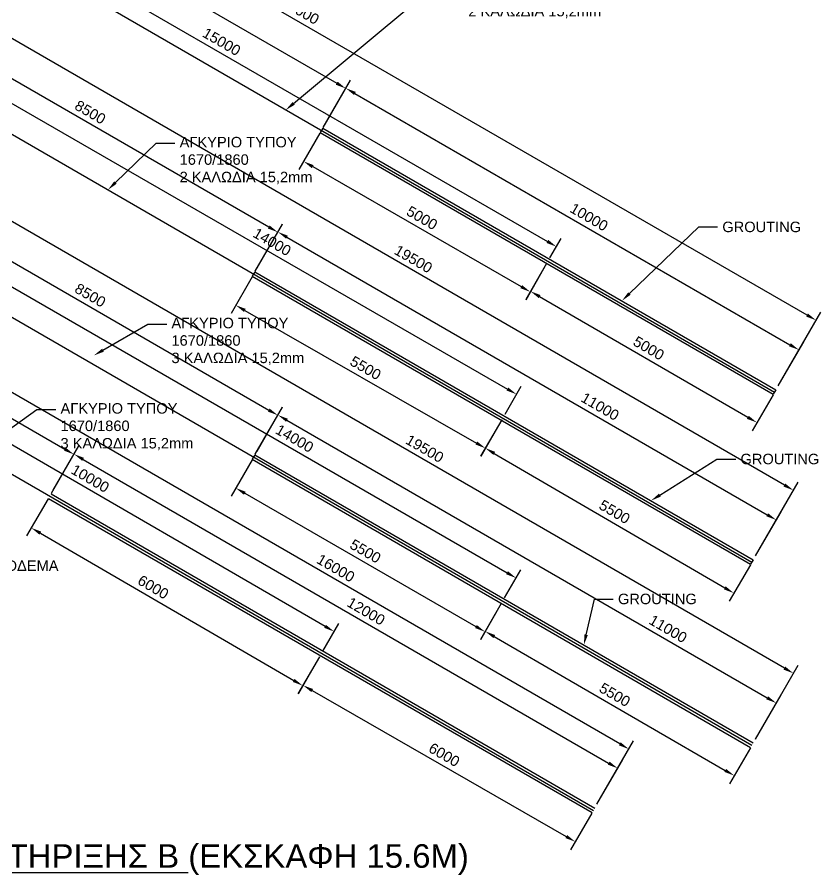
# Model space of a CAD drawing. Header units: inches. Extents: x 3 to 172, y -67 to 57.
# Drawn here: x 137.61 to 152.97, y 32.06 to 48.46 of the extents above; entities that cross this region are included whole.
import ezdxf
from ezdxf import colors
from ezdxf.entities.mleader import LeaderData, LeaderLine
from ezdxf.math import Vec2, Vec3

# ---------------------------------------------------------------- set-up
doc = ezdxf.new("R2010")
doc.units = ezdxf.units.IN
doc.header["$MEASUREMENT"] = 0
for name, color, linetype in [('BEAMS', 3, 'Continuous'), ('DETAILS', 3, 'Continuous'), ('PILES 1500', 3, 'Continuous'), ('STATICA', 3, 'Continuous'), ('TEXT', 3, 'Continuous')]:
    doc.layers.add(name, color=color, linetype=linetype)
doc.styles.add('arial greek', font='arial.ttf')
doc.styles.get("Standard").update_dxf_attribs({"font": 'arial.ttf'})
doc.styles.add('STYLE1', font='arial.ttf')
doc.styles.add('STYLE2', font='arial.ttf')
doc.dimstyles.new('1-100', dxfattribs={"dimtxt": 0.2, "dimasz": 0.2, "dimexe": 0.2, "dimexo": 0, "dimgap": 0.1, "dimtad": 1, "dimdec": 0, "dimlfac": 1000, "dimzin": 1, "dimdsep": 46, "dimtxsty": 'arial greek', "dimcen": 0.02, "dimclrd": 1, "dimclre": 1, "dimclrt": 3, "dimadec": 3, "dimazin": 0, "dimtfac": 0.1, "dimtdec": 0, "dimtmove": 0, "dimatfit": 2, "dimfxl": 1, "dimtolj": 1, "dimtzin": 0, "dimarcsym": 0})
doc.dimstyles.new('style 1', dxfattribs={"dimtxt": 0.2, "dimasz": 0.2, "dimexe": 0.18, "dimexo": 0.0625, "dimgap": 0.09, "dimtad": 1, "dimdec": 0, "dimlfac": 1000, "dimzin": 0, "dimdsep": 46, "dimtxsty": 'STYLE2', "dimcen": 0.09, "dimclrd": 1, "dimclre": 1, "dimclrt": 3, "dimadec": 3, "dimazin": 0, "dimtfac": 1, "dimtdec": 0, "dimtofl": 0, "dimtmove": 0, "dimatfit": 3, "dimfxl": 1, "dimtolj": 1, "dimtzin": 0, "dimarcsym": 0})

# ---------------------------------------------------------------- blocks, each defined once
blk = doc.blocks.new('*D198')
at = {"layer": 'DefPoints', "color": 0, "linetype": 'Continuous', "ltscale": 4, "transparency": 16777216}
for p in [(134.772, 51.307), (143.891, 47.1), (143.428, 46.3)]:
    blk.add_point(p, dxfattribs=at)
at = {"layer": 'DETAILS', "color": 1, "linetype": 'Continuous', "lineweight": -2, "ltscale": 4, "transparency": 16777216}
for p, q in [((134.803, 51.361), (135.325, 52.263)), ((135.408, 52.007), (143.718, 47.2)), ((143.459, 46.354), (143.981, 47.256))]:
    blk.add_line(p, q, dxfattribs=at)
at = {"layer": 'DETAILS', "color": 1, "linetype": 'Continuous', "ltscale": 4, "transparency": 16777216}
for points in [[(135.425, 52.036), (135.392, 51.978), (135.235, 52.107)], [(143.735, 47.229), (143.701, 47.171), (143.891, 47.1)]]:
    blk.add_solid(points, dxfattribs=at)
at = {"layer": 'DETAILS', "color": 3, "linetype": 'Continuous', "lineweight": 15, "ltscale": 4, "transparency": 16777216, "insert": (139.659, 49.77), "char_height": 0.2, "attachment_point": 5, "rotation": 329.9515, "style": 'STYLE2'}
blk.add_mtext('\\A1;10000', dxfattribs=at)
blk = doc.blocks.new('*D199')
at = {"layer": 'DefPoints', "color": 0, "linetype": 'Continuous', "ltscale": 4, "transparency": 16777216}
for p in [(143.464, 46.361), (152.551, 42.1), (152.122, 41.357)]:
    blk.add_point(p, dxfattribs=at)
at = {"layer": 'DETAILS', "color": 1, "linetype": 'Continuous', "lineweight": -2, "ltscale": 4, "transparency": 16777216}
for p, q in [((143.495, 46.415), (143.983, 47.26)), ((144.066, 47.004), (152.378, 42.2)), ((152.153, 41.411), (152.641, 42.255))]:
    blk.add_line(p, q, dxfattribs=at)
at = {"layer": 'DETAILS', "color": 1, "linetype": 'Continuous', "ltscale": 4, "transparency": 16777216}
for points in [[(144.083, 47.033), (144.049, 46.975), (143.893, 47.104)], [(152.394, 42.229), (152.361, 42.171), (152.551, 42.1)]]:
    blk.add_solid(points, dxfattribs=at)
at = {"layer": 'DETAILS', "color": 3, "linetype": 'Continuous', "lineweight": 15, "ltscale": 4, "transparency": 16777216, "insert": (148.54, 44.64), "char_height": 0.2, "attachment_point": 5, "rotation": 329.9721, "style": 'STYLE2'}
blk.add_mtext('\\A1;10000', dxfattribs=at)
blk = doc.blocks.new('*D200')
at = {"layer": 'DefPoints', "color": 0, "linetype": 'Continuous', "ltscale": 4, "transparency": 16777216}
for p in [(135.565, 52.678), (134.808, 51.369), (152.122, 41.357)]:
    blk.add_point(p, dxfattribs=at)
at = {"layer": 'DETAILS', "color": 1, "linetype": 'Continuous', "lineweight": -2, "ltscale": 4, "transparency": 16777216}
for p, q in [((134.839, 51.423), (135.655, 52.834)), ((152.706, 42.767), (135.738, 52.578)), ((152.153, 41.411), (152.969, 42.823))]:
    blk.add_line(p, q, dxfattribs=at)
at = {"layer": 'DETAILS', "color": 1, "linetype": 'Continuous', "ltscale": 4, "transparency": 16777216}
for points in [[(135.755, 52.607), (135.722, 52.549), (135.565, 52.678)], [(152.722, 42.796), (152.689, 42.738), (152.879, 42.667)]]:
    blk.add_solid(points, dxfattribs=at)
at = {"layer": 'DETAILS', "color": 3, "linetype": 'Continuous', "lineweight": 15, "ltscale": 4, "transparency": 16777216, "insert": (143.02, 48.59), "char_height": 0.2, "attachment_point": 5, "rotation": 329.9614, "style": 'STYLE2'}
blk.add_mtext('\\A1;20000', dxfattribs=at)
blk = doc.blocks.new('*D255')
at = {"layer": 'DefPoints', "color": 0, "transparency": 16777216}
for p in [(134.593, 51.319), (134.75, 51.32), (136.127, 51.319), (136.021, 51.095), (152.086, 41.295)]:
    blk.add_point(p, dxfattribs=at)
at = {"layer": 'STATICA', "color": 1, "lineweight": -2, "transparency": 16777216}
blk.add_line((135.754, 50.509), (135.382, 50.048), dxfattribs=at)
for start, end in [(338.8595, 351.102), (321.0635, 329.9615)]:
    blk.add_arc((134.751, 51.319), 1.289, start, end, dxfattribs=at)
at = {"layer": 'STATICA', "color": 1, "transparency": 16777216}
for points in [[(135.991, 51.122), (136.058, 51.117), (136.04, 51.319)], [(135.984, 50.84), (135.923, 50.869), (135.867, 50.674)]]:
    blk.add_solid(points, dxfattribs=at)
at = {"layer": 'STATICA', "color": 3, "transparency": 16777216, "insert": (135.41, 50.406), "char_height": 0.2, "attachment_point": 5, "rotation": 51.0635, "style": 'arial greek'}
blk.add_mtext('\\A1;30%%D', dxfattribs=at)
blk = doc.blocks.new('*D201')
at = {"layer": 'DefPoints', "color": 0, "linetype": 'Continuous', "ltscale": 4, "transparency": 16777216}
for p in [(134.772, 51.307), (147.917, 44.075), (147.761, 43.805)]:
    blk.add_point(p, dxfattribs=at)
at = {"layer": 'DETAILS', "color": 1, "linetype": 'Continuous', "lineweight": -2, "ltscale": 4, "transparency": 16777216}
for p, q in [((134.803, 51.361), (135.018, 51.733)), ((135.101, 51.477), (147.744, 44.175)), ((147.792, 43.859), (148.007, 44.231))]:
    blk.add_line(p, q, dxfattribs=at)
at = {"layer": 'DETAILS', "color": 1, "linetype": 'Continuous', "ltscale": 4, "transparency": 16777216}
for points in [[(135.118, 51.506), (135.085, 51.448), (134.928, 51.577)], [(147.76, 44.204), (147.727, 44.146), (147.917, 44.075)]]:
    blk.add_solid(points, dxfattribs=at)
at = {"layer": 'DETAILS', "color": 3, "linetype": 'Continuous', "lineweight": 15, "ltscale": 4, "transparency": 16777216, "insert": (141.519, 47.992), "char_height": 0.2, "attachment_point": 5, "rotation": 329.9899, "style": 'STYLE2'}
blk.add_mtext('\\A1;15000', dxfattribs=at)
blk = doc.blocks.new('*D202')
at = {"layer": 'DefPoints', "color": 0, "linetype": 'Continuous', "ltscale": 4, "transparency": 16777216}
for p in [(147.761, 43.805), (152.086, 41.295), (151.747, 40.712)]:
    blk.add_point(p, dxfattribs=at)
at = {"layer": 'DETAILS', "color": 1, "linetype": 'Continuous', "lineweight": -2, "ltscale": 4, "transparency": 16777216}
for p, q in [((147.73, 43.751), (147.332, 43.065)), ((147.595, 43.121), (151.574, 40.812)), ((152.055, 41.241), (151.657, 40.556))]:
    blk.add_line(p, q, dxfattribs=at)
at = {"layer": 'DETAILS', "color": 1, "linetype": 'Continuous', "ltscale": 4, "transparency": 16777216}
for points in [[(147.612, 43.15), (147.579, 43.092), (147.422, 43.221)], [(151.591, 40.841), (151.557, 40.783), (151.747, 40.712)]]:
    blk.add_solid(points, dxfattribs=at)
at = {"layer": 'DETAILS', "color": 3, "linetype": 'Continuous', "lineweight": 15, "ltscale": 4, "transparency": 16777216, "insert": (149.681, 42.133), "char_height": 0.2, "attachment_point": 5, "rotation": 329.876, "style": 'STYLE2'}
blk.add_mtext('\\A1;5000', dxfattribs=at)
blk = doc.blocks.new('*D203')
at = {"layer": 'DefPoints', "color": 0, "linetype": 'Continuous', "ltscale": 4, "transparency": 16777216}
for p in [(143.428, 46.3), (147.761, 43.805), (147.418, 43.21)]:
    blk.add_point(p, dxfattribs=at)
at = {"layer": 'DETAILS', "color": 1, "linetype": 'Continuous', "lineweight": -2, "ltscale": 4, "transparency": 16777216}
for p, q in [((143.397, 46.246), (142.996, 45.549)), ((143.259, 45.605), (147.245, 43.31)), ((147.73, 43.751), (147.329, 43.054))]:
    blk.add_line(p, q, dxfattribs=at)
at = {"layer": 'DETAILS', "color": 1, "linetype": 'Continuous', "ltscale": 4, "transparency": 16777216}
for points in [[(143.276, 45.634), (143.242, 45.576), (143.086, 45.705)], [(147.262, 43.338), (147.228, 43.281), (147.418, 43.21)]]:
    blk.add_solid(points, dxfattribs=at)
at = {"layer": 'DETAILS', "color": 3, "linetype": 'Continuous', "lineweight": 15, "ltscale": 4, "transparency": 16777216, "insert": (145.348, 44.624), "char_height": 0.2, "attachment_point": 5, "rotation": 330.0655, "style": 'STYLE2'}
blk.add_mtext('\\A1;5000', dxfattribs=at)
blk = doc.blocks.new('*D206')
at = {"layer": 'DefPoints', "color": 0, "linetype": 'Continuous', "ltscale": 4, "transparency": 16777216}
for p in [(134.772, 47.807), (142.593, 44.351), (142.131, 43.552)]:
    blk.add_point(p, dxfattribs=at)
at = {"layer": 'DETAILS', "color": 1, "linetype": 'Continuous', "lineweight": -2, "ltscale": 4, "transparency": 16777216}
for p, q in [((134.803, 47.861), (135.324, 48.761)), ((135.407, 48.505), (142.419, 44.451)), ((142.162, 43.607), (142.683, 44.507))]:
    blk.add_line(p, q, dxfattribs=at)
at = {"layer": 'DETAILS', "color": 1, "linetype": 'Continuous', "ltscale": 4, "transparency": 16777216}
for points in [[(135.424, 48.534), (135.39, 48.477), (135.234, 48.606)], [(142.436, 44.48), (142.403, 44.422), (142.593, 44.351)]]:
    blk.add_solid(points, dxfattribs=at)
at = {"layer": 'DETAILS', "color": 3, "linetype": 'Continuous', "lineweight": 15, "ltscale": 4, "transparency": 16777216, "insert": (139.009, 46.645), "char_height": 0.2, "attachment_point": 5, "rotation": 329.965, "style": 'STYLE2'}
blk.add_mtext('\\A1;8500', dxfattribs=at)
blk = doc.blocks.new('*D207')
at = {"layer": 'DefPoints', "color": 0, "linetype": 'Continuous', "ltscale": 4, "transparency": 16777216}
for p in [(142.166, 43.614), (152.118, 38.849), (151.689, 38.107)]:
    blk.add_point(p, dxfattribs=at)
at = {"layer": 'DETAILS', "color": 1, "linetype": 'Continuous', "lineweight": -2, "ltscale": 4, "transparency": 16777216}
for p, q in [((142.198, 43.668), (142.685, 44.511)), ((142.768, 44.255), (151.944, 38.949)), ((151.72, 38.161), (152.208, 39.005))]:
    blk.add_line(p, q, dxfattribs=at)
at = {"layer": 'DETAILS', "color": 1, "linetype": 'Continuous', "ltscale": 4, "transparency": 16777216}
for points in [[(142.785, 44.284), (142.752, 44.227), (142.595, 44.356)], [(151.961, 38.978), (151.928, 38.92), (152.118, 38.849)]]:
    blk.add_solid(points, dxfattribs=at)
at = {"layer": 'DETAILS', "color": 3, "linetype": 'Continuous', "lineweight": 15, "ltscale": 4, "transparency": 16777216, "insert": (148.751, 41.018), "char_height": 0.2, "attachment_point": 5, "rotation": 329.9593, "style": 'STYLE2'}
blk.add_mtext('\\A1;11000', dxfattribs=at)
blk = doc.blocks.new('*D208')
at = {"layer": 'DefPoints', "color": 0, "linetype": 'Continuous', "ltscale": 4, "transparency": 16777216}
for p in [(135.565, 49.178), (134.808, 47.869), (151.689, 38.107)]:
    blk.add_point(p, dxfattribs=at)
at = {"layer": 'DETAILS', "color": 1, "linetype": 'Continuous', "lineweight": -2, "ltscale": 4, "transparency": 16777216}
for p, q in [((134.839, 47.923), (135.655, 49.334)), ((152.273, 39.517), (135.738, 49.078)), ((151.72, 38.161), (152.536, 39.573))]:
    blk.add_line(p, q, dxfattribs=at)
at = {"layer": 'DETAILS', "color": 1, "linetype": 'Continuous', "ltscale": 4, "transparency": 16777216}
for points in [[(135.755, 49.107), (135.722, 49.049), (135.565, 49.178)], [(152.29, 39.546), (152.256, 39.488), (152.446, 39.417)]]:
    blk.add_solid(points, dxfattribs=at)
at = {"layer": 'DETAILS', "color": 3, "linetype": 'Continuous', "lineweight": 15, "ltscale": 4, "transparency": 16777216, "insert": (145.184, 43.838), "char_height": 0.2, "attachment_point": 5, "rotation": 329.9614, "style": 'STYLE2'}
blk.add_mtext('\\A1;19500', dxfattribs=at)
blk = doc.blocks.new('*D257')
at = {"layer": 'DefPoints', "color": 0, "transparency": 16777216}
for p in [(134.593, 47.819), (134.75, 47.82), (136.127, 47.819), (136.021, 47.595), (151.653, 38.046)]:
    blk.add_point(p, dxfattribs=at)
at = {"layer": 'STATICA', "color": 1, "lineweight": -2, "transparency": 16777216}
blk.add_line((135.754, 47.009), (135.382, 46.548), dxfattribs=at)
for start, end in [(338.8595, 351.102), (321.0635, 329.9615)]:
    blk.add_arc((134.751, 47.819), 1.289, start, end, dxfattribs=at)
at = {"layer": 'STATICA', "color": 1, "transparency": 16777216}
for points in [[(135.991, 47.622), (136.058, 47.617), (136.04, 47.819)], [(135.984, 47.34), (135.923, 47.369), (135.867, 47.174)]]:
    blk.add_solid(points, dxfattribs=at)
at = {"layer": 'STATICA', "color": 3, "transparency": 16777216, "insert": (135.41, 46.906), "char_height": 0.2, "attachment_point": 5, "rotation": 51.0635, "style": 'arial greek'}
blk.add_mtext('\\A1;30%%D', dxfattribs=at)
blk = doc.blocks.new('*D209')
at = {"layer": 'DefPoints', "color": 0, "linetype": 'Continuous', "ltscale": 4, "transparency": 16777216}
for p in [(134.772, 47.807), (147.153, 41.253), (146.903, 40.818)]:
    blk.add_point(p, dxfattribs=at)
at = {"layer": 'DETAILS', "color": 1, "linetype": 'Continuous', "lineweight": -2, "ltscale": 4, "transparency": 16777216}
for p, q in [((134.803, 47.861), (135.112, 48.398)), ((135.196, 48.142), (146.98, 41.353)), ((146.934, 40.873), (147.243, 41.409))]:
    blk.add_line(p, q, dxfattribs=at)
at = {"layer": 'DETAILS', "color": 1, "linetype": 'Continuous', "ltscale": 4, "transparency": 16777216}
for points in [[(135.212, 48.171), (135.179, 48.113), (135.023, 48.242)], [(146.996, 41.382), (146.963, 41.324), (147.153, 41.253)]]:
    blk.add_solid(points, dxfattribs=at)
at = {"layer": 'DETAILS', "color": 3, "linetype": 'Continuous', "lineweight": 15, "ltscale": 4, "transparency": 16777216, "insert": (142.483, 44.165), "char_height": 0.2, "attachment_point": 5, "rotation": 330.0532, "style": 'STYLE2'}
blk.add_mtext('\\A1;14000', dxfattribs=at)
blk = doc.blocks.new('*D210')
at = {"layer": 'DefPoints', "color": 0, "linetype": 'Continuous', "ltscale": 4, "transparency": 16777216}
for p in [(146.903, 40.818), (151.653, 38.046), (151.306, 37.451)]:
    blk.add_point(p, dxfattribs=at)
at = {"layer": 'DETAILS', "color": 1, "linetype": 'Continuous', "lineweight": -2, "ltscale": 4, "transparency": 16777216}
for p, q in [((146.871, 40.764), (146.465, 40.069)), ((146.728, 40.123), (151.133, 37.552)), ((151.622, 37.992), (151.215, 37.296))]:
    blk.add_line(p, q, dxfattribs=at)
at = {"layer": 'DETAILS', "color": 1, "linetype": 'Continuous', "ltscale": 4, "transparency": 16777216}
for points in [[(146.745, 40.152), (146.712, 40.094), (146.556, 40.224)], [(151.15, 37.581), (151.117, 37.523), (151.306, 37.451)]]:
    blk.add_solid(points, dxfattribs=at)
at = {"layer": 'DETAILS', "color": 3, "linetype": 'Continuous', "lineweight": 15, "ltscale": 4, "transparency": 16777216, "insert": (149.028, 39.004), "char_height": 0.2, "attachment_point": 5, "rotation": 329.7279, "style": 'STYLE2'}
blk.add_mtext('\\A1;5500', dxfattribs=at)
blk = doc.blocks.new('*D211')
at = {"layer": 'DefPoints', "color": 0, "linetype": 'Continuous', "ltscale": 4, "transparency": 16777216}
for p in [(142.131, 43.553), (146.903, 40.818), (146.56, 40.221)]:
    blk.add_point(p, dxfattribs=at)
at = {"layer": 'DETAILS', "color": 1, "linetype": 'Continuous', "lineweight": -2, "ltscale": 4, "transparency": 16777216}
for p, q in [((142.1, 43.498), (141.699, 42.799)), ((141.962, 42.856), (146.387, 40.321)), ((146.872, 40.764), (146.471, 40.065))]:
    blk.add_line(p, q, dxfattribs=at)
at = {"layer": 'DETAILS', "color": 1, "linetype": 'Continuous', "ltscale": 4, "transparency": 16777216}
for points in [[(141.979, 42.885), (141.946, 42.827), (141.789, 42.955)], [(146.403, 40.35), (146.37, 40.292), (146.56, 40.221)]]:
    blk.add_solid(points, dxfattribs=at)
at = {"layer": 'DETAILS', "color": 3, "linetype": 'Continuous', "lineweight": 15, "ltscale": 4, "transparency": 16777216, "insert": (144.27, 41.755), "char_height": 0.2, "attachment_point": 5, "rotation": 330.1883, "style": 'STYLE2'}
blk.add_mtext('\\A1;5500', dxfattribs=at)
blk = doc.blocks.new('*D220')
at = {"layer": 'DefPoints', "color": 0, "linetype": 'Continuous', "ltscale": 4, "transparency": 16777216}
for p in [(134.772, 44.307), (142.593, 40.851), (142.131, 40.052)]:
    blk.add_point(p, dxfattribs=at)
at = {"layer": 'DETAILS', "color": 1, "linetype": 'Continuous', "lineweight": -2, "ltscale": 4, "transparency": 16777216}
for p, q in [((134.803, 44.361), (135.324, 45.261)), ((135.407, 45.006), (142.419, 40.951)), ((142.162, 40.107), (142.683, 41.007))]:
    blk.add_line(p, q, dxfattribs=at)
at = {"layer": 'DETAILS', "color": 1, "linetype": 'Continuous', "ltscale": 4, "transparency": 16777216}
for points in [[(135.424, 45.034), (135.39, 44.977), (135.234, 45.106)], [(142.436, 40.98), (142.403, 40.922), (142.593, 40.851)]]:
    blk.add_solid(points, dxfattribs=at)
at = {"layer": 'DETAILS', "color": 3, "linetype": 'Continuous', "lineweight": 15, "ltscale": 4, "transparency": 16777216, "insert": (139.009, 43.145), "char_height": 0.2, "attachment_point": 5, "rotation": 329.965, "style": 'STYLE2'}
blk.add_mtext('\\A1;8500', dxfattribs=at)
blk = doc.blocks.new('*D221')
at = {"layer": 'DefPoints', "color": 0, "linetype": 'Continuous', "ltscale": 4, "transparency": 16777216}
for p in [(142.166, 40.114), (152.118, 35.349), (151.689, 34.607)]:
    blk.add_point(p, dxfattribs=at)
at = {"layer": 'DETAILS', "color": 1, "linetype": 'Continuous', "lineweight": -2, "ltscale": 4, "transparency": 16777216}
for p, q in [((142.198, 40.168), (142.685, 41.011)), ((142.768, 40.755), (151.944, 35.449)), ((151.72, 34.661), (152.208, 35.505))]:
    blk.add_line(p, q, dxfattribs=at)
at = {"layer": 'DETAILS', "color": 1, "linetype": 'Continuous', "ltscale": 4, "transparency": 16777216}
for points in [[(142.785, 40.784), (142.752, 40.727), (142.595, 40.856)], [(151.961, 35.478), (151.928, 35.42), (152.118, 35.349)]]:
    blk.add_solid(points, dxfattribs=at)
at = {"layer": 'DETAILS', "color": 3, "linetype": 'Continuous', "lineweight": 15, "ltscale": 4, "transparency": 16777216, "insert": (150.05, 36.767), "char_height": 0.2, "attachment_point": 5, "rotation": 329.9593, "style": 'STYLE2'}
blk.add_mtext('\\A1;11000', dxfattribs=at)
blk = doc.blocks.new('*D222')
at = {"layer": 'DefPoints', "color": 0, "linetype": 'Continuous', "ltscale": 4, "transparency": 16777216}
for p in [(135.565, 45.678), (134.808, 44.369), (151.689, 34.607)]:
    blk.add_point(p, dxfattribs=at)
at = {"layer": 'DETAILS', "color": 1, "linetype": 'Continuous', "lineweight": -2, "ltscale": 4, "transparency": 16777216}
for p, q in [((134.839, 44.423), (135.655, 45.834)), ((152.273, 36.017), (135.738, 45.578)), ((151.72, 34.661), (152.536, 36.073))]:
    blk.add_line(p, q, dxfattribs=at)
at = {"layer": 'DETAILS', "color": 1, "linetype": 'Continuous', "ltscale": 4, "transparency": 16777216}
for points in [[(135.755, 45.607), (135.722, 45.549), (135.565, 45.678)], [(152.29, 36.046), (152.256, 35.988), (152.446, 35.917)]]:
    blk.add_solid(points, dxfattribs=at)
at = {"layer": 'DETAILS', "color": 3, "linetype": 'Continuous', "lineweight": 15, "ltscale": 4, "transparency": 16777216, "insert": (145.4, 40.213), "char_height": 0.2, "attachment_point": 5, "rotation": 329.9614, "style": 'STYLE2'}
blk.add_mtext('\\A1;19500', dxfattribs=at)
blk = doc.blocks.new('*D259')
at = {"layer": 'DefPoints', "color": 0, "transparency": 16777216}
for p in [(134.593, 44.319), (134.75, 44.32), (136.127, 44.319), (136.021, 44.095), (151.653, 34.546)]:
    blk.add_point(p, dxfattribs=at)
at = {"layer": 'STATICA', "color": 1, "lineweight": -2, "transparency": 16777216}
blk.add_line((135.754, 43.509), (135.382, 43.048), dxfattribs=at)
for start, end in [(338.8595, 351.102), (321.0635, 329.9615)]:
    blk.add_arc((134.751, 44.319), 1.289, start, end, dxfattribs=at)
at = {"layer": 'STATICA', "color": 1, "transparency": 16777216}
for points in [[(135.991, 44.122), (136.058, 44.117), (136.04, 44.319)], [(135.984, 43.84), (135.923, 43.869), (135.867, 43.674)]]:
    blk.add_solid(points, dxfattribs=at)
at = {"layer": 'STATICA', "color": 3, "transparency": 16777216, "insert": (135.41, 43.406), "char_height": 0.2, "attachment_point": 5, "rotation": 51.0635, "style": 'arial greek'}
blk.add_mtext('\\A1;30%%D', dxfattribs=at)
blk = doc.blocks.new('*D223')
at = {"layer": 'DefPoints', "color": 0, "linetype": 'Continuous', "ltscale": 4, "transparency": 16777216}
for p in [(134.772, 44.307), (147.146, 37.74), (146.894, 37.304)]:
    blk.add_point(p, dxfattribs=at)
at = {"layer": 'DETAILS', "color": 1, "linetype": 'Continuous', "lineweight": -2, "ltscale": 4, "transparency": 16777216}
for p, q in [((134.803, 44.361), (135.114, 44.899)), ((135.197, 44.643), (146.973, 37.84)), ((146.926, 37.358), (147.236, 37.896))]:
    blk.add_line(p, q, dxfattribs=at)
at = {"layer": 'DETAILS', "color": 1, "linetype": 'Continuous', "ltscale": 4, "transparency": 16777216}
for points in [[(135.214, 44.672), (135.181, 44.614), (135.024, 44.743)], [(146.99, 37.869), (146.957, 37.811), (147.146, 37.74)]]:
    blk.add_solid(points, dxfattribs=at)
at = {"layer": 'DETAILS', "color": 3, "linetype": 'Continuous', "lineweight": 15, "ltscale": 4, "transparency": 16777216, "insert": (142.913, 40.407), "char_height": 0.2, "attachment_point": 5, "rotation": 329.9849, "style": 'STYLE2'}
blk.add_mtext('\\A1;14000', dxfattribs=at)
blk = doc.blocks.new('*D224')
at = {"layer": 'DefPoints', "color": 0, "linetype": 'Continuous', "ltscale": 4, "transparency": 16777216}
for p in [(146.894, 37.304), (151.653, 34.546), (151.315, 33.962)]:
    blk.add_point(p, dxfattribs=at)
at = {"layer": 'DETAILS', "color": 1, "linetype": 'Continuous', "lineweight": -2, "ltscale": 4, "transparency": 16777216}
for p, q in [((146.863, 37.25), (146.466, 36.564)), ((146.729, 36.62), (151.142, 34.062)), ((151.622, 34.492), (151.224, 33.806))]:
    blk.add_line(p, q, dxfattribs=at)
at = {"layer": 'DETAILS', "color": 1, "linetype": 'Continuous', "ltscale": 4, "transparency": 16777216}
for points in [[(146.746, 36.649), (146.712, 36.591), (146.556, 36.72)], [(151.158, 34.091), (151.125, 34.033), (151.315, 33.962)]]:
    blk.add_solid(points, dxfattribs=at)
at = {"layer": 'DETAILS', "color": 3, "linetype": 'Continuous', "lineweight": 15, "ltscale": 4, "transparency": 16777216, "insert": (149.032, 35.507), "char_height": 0.2, "attachment_point": 5, "rotation": 329.9017, "style": 'STYLE2'}
blk.add_mtext('\\A1;5500', dxfattribs=at)
blk = doc.blocks.new('*D225')
at = {"layer": 'DefPoints', "color": 0, "linetype": 'Continuous', "ltscale": 4, "transparency": 16777216}
for p in [(142.131, 40.053), (146.894, 37.304), (146.553, 36.712)]:
    blk.add_point(p, dxfattribs=at)
at = {"layer": 'DETAILS', "color": 1, "linetype": 'Continuous', "lineweight": -2, "ltscale": 4, "transparency": 16777216}
for p, q in [((142.1, 39.998), (141.699, 39.304)), ((141.962, 39.36), (146.379, 36.811)), ((146.863, 37.25), (146.463, 36.556))]:
    blk.add_line(p, q, dxfattribs=at)
at = {"layer": 'DETAILS', "color": 1, "linetype": 'Continuous', "ltscale": 4, "transparency": 16777216}
for points in [[(141.979, 39.389), (141.946, 39.331), (141.789, 39.46)], [(146.396, 36.84), (146.363, 36.783), (146.553, 36.712)]]:
    blk.add_solid(points, dxfattribs=at)
at = {"layer": 'DETAILS', "color": 3, "linetype": 'Continuous', "lineweight": 15, "ltscale": 4, "transparency": 16777216, "insert": (144.267, 38.252), "char_height": 0.2, "attachment_point": 5, "rotation": 330.0145, "style": 'STYLE2'}
blk.add_mtext('\\A1;5500', dxfattribs=at)
blk = doc.blocks.new('*D226')
at = {"layer": 'DefPoints', "color": 0, "linetype": 'Continuous', "ltscale": 4, "transparency": 16777216}
for p in [(134.772, 41.307), (138.697, 40.103), (138.235, 39.305)]:
    blk.add_point(p, dxfattribs=at)
at = {"layer": 'DETAILS', "color": 1, "linetype": 'Continuous', "lineweight": -2, "ltscale": 4, "transparency": 16777216}
for p, q in [((134.803, 41.361), (135.324, 42.261)), ((135.407, 42.005), (138.523, 40.203)), ((138.266, 39.359), (138.787, 40.259))]:
    blk.add_line(p, q, dxfattribs=at)
at = {"layer": 'DETAILS', "color": 1, "linetype": 'Continuous', "ltscale": 4, "transparency": 16777216}
for points in [[(135.423, 42.034), (135.39, 41.976), (135.234, 42.105)], [(138.54, 40.232), (138.507, 40.175), (138.697, 40.103)]]:
    blk.add_solid(points, dxfattribs=at)
at = {"layer": 'DETAILS', "color": 3, "linetype": 'Continuous', "lineweight": 15, "ltscale": 4, "transparency": 16777216, "insert": (137.061, 41.271), "char_height": 0.2, "attachment_point": 5, "rotation": 329.969, "style": 'STYLE2'}
blk.add_mtext('\\A1;4000', dxfattribs=at)
blk = doc.blocks.new('*D227')
at = {"layer": 'DefPoints', "color": 0, "linetype": 'Continuous', "ltscale": 4, "transparency": 16777216}
for p in [(138.271, 39.367), (149.088, 34.101), (148.659, 33.359)]:
    blk.add_point(p, dxfattribs=at)
at = {"layer": 'DETAILS', "color": 1, "linetype": 'Continuous', "lineweight": -2, "ltscale": 4, "transparency": 16777216}
for p, q in [((138.302, 39.421), (138.79, 40.264)), ((138.873, 40.008), (148.914, 34.201)), ((148.69, 33.413), (149.178, 34.257))]:
    blk.add_line(p, q, dxfattribs=at)
at = {"layer": 'DETAILS', "color": 1, "linetype": 'Continuous', "ltscale": 4, "transparency": 16777216}
for points in [[(138.889, 40.037), (138.856, 39.979), (138.7, 40.108)], [(148.931, 34.23), (148.898, 34.172), (149.088, 34.101)]]:
    blk.add_solid(points, dxfattribs=at)
at = {"layer": 'DETAILS', "color": 3, "linetype": 'Continuous', "lineweight": 15, "ltscale": 4, "transparency": 16777216, "insert": (144.279, 37.104), "char_height": 0.2, "attachment_point": 5, "rotation": 329.9595, "style": 'STYLE2'}
blk.add_mtext('\\A1;12000', dxfattribs=at)
blk = doc.blocks.new('*D228')
at = {"layer": 'DefPoints', "color": 0, "linetype": 'Continuous', "ltscale": 4, "transparency": 16777216}
for p in [(135.449, 42.478), (134.808, 41.369), (148.659, 33.359)]:
    blk.add_point(p, dxfattribs=at)
at = {"layer": 'DETAILS', "color": 1, "linetype": 'Continuous', "lineweight": -2, "ltscale": 4, "transparency": 16777216}
for p, q in [((134.839, 41.423), (135.539, 42.634)), ((149.127, 34.569), (135.622, 42.378)), ((148.69, 33.413), (149.39, 34.625))]:
    blk.add_line(p, q, dxfattribs=at)
at = {"layer": 'DETAILS', "color": 1, "linetype": 'Continuous', "ltscale": 4, "transparency": 16777216}
for points in [[(135.639, 42.407), (135.606, 42.349), (135.449, 42.478)], [(149.144, 34.598), (149.111, 34.54), (149.3, 34.469)]]:
    blk.add_solid(points, dxfattribs=at)
at = {"layer": 'DETAILS', "color": 3, "linetype": 'Continuous', "lineweight": 15, "ltscale": 4, "transparency": 16777216, "insert": (143.7, 37.929), "char_height": 0.2, "attachment_point": 5, "rotation": 329.9614, "style": 'STYLE2'}
blk.add_mtext('\\A1;16000', dxfattribs=at)
blk = doc.blocks.new('*D260')
at = {"layer": 'DefPoints', "color": 0, "transparency": 16777216}
for p in [(134.593, 41.319), (134.75, 41.32), (136.127, 41.319), (136.021, 41.095), (148.623, 33.298)]:
    blk.add_point(p, dxfattribs=at)
at = {"layer": 'STATICA', "color": 1, "lineweight": -2, "transparency": 16777216}
blk.add_line((135.754, 40.509), (135.382, 40.048), dxfattribs=at)
for start, end in [(338.8595, 351.102), (321.0635, 329.9615)]:
    blk.add_arc((134.751, 41.319), 1.289, start, end, dxfattribs=at)
at = {"layer": 'STATICA', "color": 1, "transparency": 16777216}
for points in [[(135.991, 41.122), (136.058, 41.117), (136.04, 41.319)], [(135.984, 40.84), (135.923, 40.869), (135.867, 40.674)]]:
    blk.add_solid(points, dxfattribs=at)
at = {"layer": 'STATICA', "color": 3, "transparency": 16777216, "insert": (135.41, 40.406), "char_height": 0.2, "attachment_point": 5, "rotation": 51.0635, "style": 'arial greek'}
blk.add_mtext('\\A1;30%%D', dxfattribs=at)
blk = doc.blocks.new('*D229')
at = {"layer": 'DefPoints', "color": 0, "linetype": 'Continuous', "ltscale": 4, "transparency": 16777216}
for p in [(134.772, 41.307), (143.669, 36.715), (143.422, 36.288)]:
    blk.add_point(p, dxfattribs=at)
at = {"layer": 'DETAILS', "color": 1, "linetype": 'Continuous', "lineweight": -2, "ltscale": 4, "transparency": 16777216}
for p, q in [((134.804, 41.361), (135.11, 41.89)), ((135.193, 41.633), (143.496, 36.816)), ((143.453, 36.343), (143.76, 36.871))]:
    blk.add_line(p, q, dxfattribs=at)
at = {"layer": 'DETAILS', "color": 1, "linetype": 'Continuous', "ltscale": 4, "transparency": 16777216}
for points in [[(135.21, 41.662), (135.176, 41.605), (135.02, 41.734)], [(143.513, 36.844), (143.48, 36.787), (143.669, 36.715)]]:
    blk.add_solid(points, dxfattribs=at)
at = {"layer": 'DETAILS', "color": 3, "linetype": 'Continuous', "lineweight": 15, "ltscale": 4, "transparency": 16777216, "insert": (139.008, 39.642), "char_height": 0.2, "attachment_point": 5, "rotation": 329.877, "style": 'STYLE2'}
blk.add_mtext('\\A1;10000', dxfattribs=at)
blk = doc.blocks.new('*D230')
at = {"layer": 'DefPoints', "color": 0, "linetype": 'Continuous', "ltscale": 4, "transparency": 16777216}
for p in [(143.422, 36.288), (148.623, 33.298), (148.278, 32.697)]:
    blk.add_point(p, dxfattribs=at)
at = {"layer": 'DETAILS', "color": 1, "linetype": 'Continuous', "lineweight": -2, "ltscale": 4, "transparency": 16777216}
for p, q in [((143.39, 36.234), (142.986, 35.532)), ((143.249, 35.588), (148.104, 32.796)), ((148.592, 33.243), (148.188, 32.541))]:
    blk.add_line(p, q, dxfattribs=at)
at = {"layer": 'DETAILS', "color": 1, "linetype": 'Continuous', "ltscale": 4, "transparency": 16777216}
for points in [[(143.266, 35.617), (143.233, 35.559), (143.076, 35.688)], [(148.121, 32.825), (148.088, 32.768), (148.278, 32.697)]]:
    blk.add_solid(points, dxfattribs=at)
at = {"layer": 'DETAILS', "color": 3, "linetype": 'Continuous', "lineweight": 15, "ltscale": 4, "transparency": 16777216, "insert": (145.773, 34.359), "char_height": 0.2, "attachment_point": 5, "rotation": 330.1022, "style": 'STYLE2'}
blk.add_mtext('\\A1;6000', dxfattribs=at)
blk = doc.blocks.new('*D231')
at = {"layer": 'DefPoints', "color": 0, "linetype": 'Continuous', "ltscale": 4, "transparency": 16777216}
for p in [(138.235, 39.305), (143.422, 36.288), (143.069, 35.682)]:
    blk.add_point(p, dxfattribs=at)
at = {"layer": 'DETAILS', "color": 1, "linetype": 'Continuous', "lineweight": -2, "ltscale": 4, "transparency": 16777216}
for p, q in [((138.204, 39.251), (137.792, 38.543)), ((138.055, 38.598), (142.896, 35.782)), ((143.39, 36.234), (142.978, 35.526))]:
    blk.add_line(p, q, dxfattribs=at)
at = {"layer": 'DETAILS', "color": 1, "linetype": 'Continuous', "ltscale": 4, "transparency": 16777216}
for points in [[(138.072, 38.627), (138.038, 38.569), (137.882, 38.698)], [(142.912, 35.811), (142.879, 35.753), (143.069, 35.682)]]:
    blk.add_solid(points, dxfattribs=at)
at = {"layer": 'DETAILS', "color": 3, "linetype": 'Continuous', "lineweight": 15, "ltscale": 4, "transparency": 16777216, "insert": (140.212, 37.565), "char_height": 0.2, "attachment_point": 5, "rotation": 329.8146, "style": 'STYLE2'}
blk.add_mtext('\\A1;6000', dxfattribs=at)

msp = doc.modelspace()

# ---------------------------------------------------------------- linework, layer by layer
at = {"layer": 'PILES 1500', "color": 3, "linetype": 'Continuous'}
for points in [[(143.4531, 46.3428), (143.4031, 46.2562)], [(142.1557, 43.5956), (142.1057, 43.509)], [(142.1557, 40.0956), (142.1057, 40.009)]]:
    msp.add_lwpolyline(points, dxfattribs=at)
at = {"layer": 'TEXT', "linetype": 'Continuous'}
for p, q in [((134.7503, 51.3196), (152.0859, 41.2953)), ((134.7503, 47.8196), (151.653, 38.0456)), ((134.7503, 44.3196), (151.653, 34.5456)), ((134.7503, 41.3196), (148.6231, 33.2977))]:
    msp.add_line(p, q, dxfattribs=at)
at = {"layer": 'TEXT', "color": 3, "linetype": 'Continuous'}
for p, q in [((143.4031, 46.2562), (152.0608, 41.252)), ((143.4531, 46.3428), (152.1109, 41.3386)), ((142.1057, 43.509), (151.628, 38.0023)), ((142.1557, 43.5956), (151.6781, 38.0889)), ((142.1557, 40.0956), (151.6781, 34.5889)), ((142.1057, 40.009), (151.628, 34.5023)), ((138.2101, 39.2616), (148.5981, 33.2543)), ((138.2601, 39.3482), (148.6481, 33.3409))]:
    msp.add_line(p, q, dxfattribs=at)
at = {"layer": 'TEXT', "linetype": 'Continuous'}
for points in [[(152.1109, 41.3386), (152.0609, 41.252)], [(151.6781, 38.0889), (151.628, 38.0023)]]:
    msp.add_lwpolyline(points, dxfattribs=at)

# ---------------------------------------------------------------- texts
at = {"layer": 'BEAMS', "color": 2, "style": 'STYLE1'}
msp.add_text('%%UΤΟΙΧΟΣ ΑΝΤΙΣΤΗΡΙΞΗΣ B %%U(ΕΚΣΚΑΦΗ 15.6Μ)', height=0.45, dxfattribs=at).set_placement((133.0913, 32.1999))

# ---------------------------------------------------------------- dimensions: what is measured, and where the dimension line sits
at = {"layer": 'DETAILS', "linetype": 'Continuous', "lineweight": 15, "ltscale": 4}
for base, p1, p2, angle, picture, middle in [((135.5651, 52.6784), (152.1215, 41.357), (134.8078, 51.3687), 149.96144, '*D200', (142.9235, 48.4234)), ((135.5651, 49.1784), (151.6887, 38.1073), (134.8078, 47.8687), 149.96144, '*D208', (145.0877, 43.672)), ((147.1529, 41.2531), (134.7721, 47.807), (146.9026, 40.8185), 330.05319, '*D209', (142.3875, 43.9985)), ((152.5508, 42.0996), (143.4637, 46.3612), (152.1215, 41.357), 329.97206, '*D199', (148.4434, 44.4736)), ((147.4184, 43.2097), (143.4282, 46.2997), (147.761, 43.8048), 330.06551, '*D203', (145.252, 44.4572)), ((135.5651, 45.6784), (151.6887, 34.6073), (134.8078, 44.3687), 149.96144, '*D222', (145.3041, 40.0468)), ((147.1464, 37.74), (134.7721, 44.307), (146.8945, 37.3039), 329.98491, '*D223', (142.817, 40.2411)), ((152.1175, 38.8488), (142.1663, 43.6141), (151.6887, 38.1073), 329.95928, '*D207', (148.6548, 40.8512)), ((146.5604, 40.2213), (142.1308, 43.5526), (146.9026, 40.8185), 330.18833, '*D211', (144.1745, 41.5883)), ((135.4493, 42.4782), (148.6588, 33.3593), (134.8078, 41.3687), 149.96143, '*D228', (143.6034, 37.7631)), ((143.6692, 36.7153), (134.7721, 41.307), (143.4216, 36.2884), 329.87698, '*D229', (138.9112, 39.476)), ((152.1175, 35.3488), (142.1663, 40.1141), (151.6887, 34.6073), 329.95928, '*D221', (149.9533, 36.6003)), ((149.0876, 34.1008), (138.2707, 39.3667), (148.6588, 33.3593), 329.95947, '*D227', (144.1826, 36.9374)), ((146.5527, 36.7115), (142.1308, 40.0526), (146.8945, 37.3039), 330.01453, '*D225', (144.1709, 38.0859)), ((143.0685, 35.6815), (138.2352, 39.3052), (143.4216, 36.2884), 329.81459, '*D231', (140.1155, 37.3992))]:
    dim = msp.add_linear_dim(base=base, p1=p1, p2=p2, angle=angle, dimstyle='style 1', dxfattribs=at)
    dim.commit()
    dim.dimension.update_dxf_attribs({"geometry": picture, "text_midpoint": middle, "dimtype": 161})
for p1, p2, distance, picture, middle in [((134.7721, 51.307), (143.4282, 46.2996), 0.9246, '*D198', (139.6593, 49.77)), ((134.7721, 51.307), (147.761, 43.8048), 0.3118, '*D201', (141.5186, 47.9923)), ((134.7721, 47.807), (142.1308, 43.5525), 0.9225, '*D206', (139.0093, 46.6447)), ((134.7721, 44.307), (142.1308, 40.0525), 0.9225, '*D220', (139.0094, 43.1447)), ((147.761, 43.8048), (152.0859, 41.2953), -0.6748, '*D202', (149.6812, 42.1325)), ((134.7721, 41.307), (138.2352, 39.3051), 0.9221, '*D226', (137.0613, 41.2707)), ((146.8945, 37.3039), (151.653, 34.5456), -0.6748, '*D224', (149.0317, 35.5072)), ((143.4216, 36.2884), (148.6231, 33.2977), -0.6931, '*D230', (145.7726, 34.3587))]:
    dim = msp.add_aligned_dim(p1=p1, p2=p2, distance=distance, dimstyle='style 1', dxfattribs=at)
    dim.commit()
    dim.dimension.update_dxf_attribs({"geometry": picture, "text_midpoint": middle})
dim = msp.add_aligned_dim(p1=(146.9026, 40.8185), p2=(151.653, 38.0456), distance=-0.6883, text='5500', dimstyle='style 1', dxfattribs=at)
dim.commit()
dim.dimension.update_dxf_attribs({"geometry": '*D210', "text_midpoint": (149.0277, 39.0036)})
at = {"layer": 'STATICA'}
for base, line1, line2, picture, middle in [((136.0206, 51.095), ((134.7503, 51.3196), (152.0859, 41.2953)), ((134.5932, 51.3191), (136.1266, 51.3191)), '*D255', (135.4105, 50.4057)), ((136.0206, 47.595), ((134.7503, 47.8196), (151.653, 38.0456)), ((134.5932, 47.8191), (136.1266, 47.8191)), '*D257', (135.4105, 46.9057)), ((136.0206, 44.095), ((134.7503, 44.3196), (151.653, 34.5456)), ((134.5932, 44.3191), (136.1266, 44.3191)), '*D259', (135.4105, 43.4057)), ((136.0206, 41.095), ((134.7503, 41.3196), (148.6231, 33.2977)), ((134.5932, 41.3191), (136.1266, 41.3191)), '*D260', (135.4105, 40.4057))]:
    dim = msp.add_angular_dim_2l(base=base, line1=line1, line2=line2, text='30%%D', dimstyle='1-100', override={"dimfxl": 0.18, "dimarcsym": 1}, dxfattribs=at)
    dim.commit()
    dim.dimension.update_dxf_attribs({"geometry": picture, "text_midpoint": middle})

# ---------------------------------------------------------------- leaders
at = {"layer": 'DETAILS', "linetype": 'Continuous', "lineweight": 15, "ltscale": 4}
ml = msp.add_multileader_mtext('Standard', dxfattribs=at)
ml.set_content('GROUTING', color=3)
ml.set_leader_properties(color=1)
ml.build(insert=Vec2(0, 0))
ml.multileader.update_dxf_attribs({"dogleg_length": 0.36, "arrow_head_size": 0.2})
ctx = ml.context
ctx.base_point, ctx.char_height, ctx.arrow_head_size, ctx.landing_gap_size, ctx.plane_origin = Vec3(150.9964, 44.4508), 0.2, 0.2, 0.09, Vec3(148.8946, 43.2079)
notes = []
notes.append((ctx, [(0, (1, 1, 0), (150.6364, 44.4508), (1, 0), 0.36, [(0, [(149.1672, 43.04)], 0, [])])]))
ctx.mtext.insert, ctx.mtext.flow_direction = Vec3(151.0864, 44.5525), 5
ml = msp.add_multileader_mtext('Standard', dxfattribs=at)
ml.set_content('GROUTING', color=3)
ml.set_leader_properties(color=1)
ml.build(insert=Vec2(0, 0))
ml.multileader.update_dxf_attribs({"dogleg_length": 0.36, "arrow_head_size": 0.2})
ctx = ml.context
ctx.base_point, ctx.char_height, ctx.arrow_head_size, ctx.landing_gap_size, ctx.plane_origin = Vec3(151.3438, 40.0133), 0.2, 0.2, 0.09, Vec3(150.6203, 38.71)
notes.append((ctx, [(0, (1, 1, 0), (150.9838, 40.0133), (1, 0), 0.36, [(0, [(149.7245, 39.2186)], 0, [])])]))
ctx.mtext.insert, ctx.mtext.flow_direction = Vec3(151.4338, 40.115), 5
ml = msp.add_multileader_mtext('Standard', dxfattribs=at)
ml.set_content('GROUTING', color=3)
ml.set_leader_properties(color=1)
ml.build(insert=Vec2(0, 0))
ml.multileader.update_dxf_attribs({"dogleg_length": 0.36, "arrow_head_size": 0.2})
ctx = ml.context
ctx.base_point, ctx.char_height, ctx.arrow_head_size, ctx.landing_gap_size, ctx.plane_origin = Vec3(149.0026, 37.3378), 0.2, 0.2, 0.09, Vec3(148.8946, 36.2079)
notes.append((ctx, [(0, (1, 1, 0), (148.6426, 37.3378), (1, 0), 0.36, [(0, [(148.4404, 36.4612)], 0, [])])]))
ctx.mtext.insert, ctx.mtext.flow_direction = Vec3(149.0926, 37.4395), 5
at = {"layer": 'STATICA'}
ml = msp.add_multileader_mtext('Standard', dxfattribs=at)
ml.set_content('{\\fArial|b0|i0|c161|p34;ΣΚΥΡΟΔΕΜΑ}', color=3, style='STYLE1')
ml.set_leader_properties(color=1)
ml.build(insert=Vec2(0, 0))
ml.multileader.update_dxf_attribs({"dogleg_length": 0.36, "arrow_head_size": 0.25})
ctx = ml.context
ctx.base_point, ctx.char_height, ctx.arrow_head_size, ctx.landing_gap_size, ctx.plane_origin = Vec3(136.5711, 37.974), 0.2, 0.25, 0.09, Vec3(135.0807, 47.051)
notes.append((ctx, [(0, (1, 1, 0), (136.2111, 37.974), (1, 0), 0.36, [(0, [(134.988, 36.7169)], 0, [])])]))
ctx.mtext.insert, ctx.mtext.flow_direction = Vec3(136.6611, 38.0757), 5
at = {"layer": 'TEXT', "linetype": 'Continuous'}
ml = msp.add_multileader_mtext('Standard', dxfattribs=at)
ml.set_content('\\A1;{\\fArial|b0|i0|c161|p34;ΑΓΚΥΡΙΟ ΤΥΠΟΥ\\P1}6{\\fArial|b0|i0|c161|p34;70/1}86{\\fArial|b0|i0|c161|p34;0\\P}2 {\\fArial|b0|i0|c161|p34;ΚΑΛΩΔΙΑ 15,}2{\\fArial|b0|i0|c161|p34;mm}', color=3, style='STYLE1')
ml.set_leader_properties(color=1)
ml.build(insert=Vec2(0, 0))
ml.multileader.update_dxf_attribs({"dogleg_length": 0.36, "arrow_head_size": 0.2})
ctx = ml.context
ctx.base_point, ctx.char_height, ctx.arrow_head_size, ctx.landing_gap_size, ctx.plane_origin = Vec3(146.143, 49.2251), 0.2, 0.2, 0.09, Vec3(142.4966, 46.829)
notes.append((ctx, [(1, (1, 1, 0), (145.783, 49.2251), (1, 0), 0.36, [(0, [(142.7414, 46.6852)], 0, [])])]))
ctx.mtext.insert, ctx.mtext.flow_direction = Vec3(146.233, 49.3449), 5
ml = msp.add_multileader_mtext('Standard', dxfattribs=at)
ml.set_content('\\A1;{\\fArial|b0|i0|c161|p34;ΑΓΚΥΡΙΟ ΤΥΠΟΥ\\P1}6{\\fArial|b0|i0|c161|p34;70/1}86{\\fArial|b0|i0|c161|p34;0\\P}2 {\\fArial|b0|i0|c161|p34;ΚΑΛΩΔΙΑ 15,}2{\\fArial|b0|i0|c161|p34;mm}', color=3, style='STYLE1')
ml.set_leader_properties(color=1)
ml.build(insert=Vec2(0, 0))
ml.multileader.update_dxf_attribs({"dogleg_length": 0.36, "arrow_head_size": 0.2})
ctx = ml.context
ctx.base_point, ctx.char_height, ctx.arrow_head_size, ctx.landing_gap_size, ctx.plane_origin = Vec3(140.627, 46.0537), 0.2, 0.2, 0.09, Vec3(136.9806, 43.6576)
notes.append((ctx, [(1, (1, 1, 0), (140.267, 46.0537), (1, 0), 0.36, [(0, [(139.3472, 45.1615)], 0, [])])]))
ctx.mtext.insert, ctx.mtext.flow_direction = Vec3(140.717, 46.1735), 5
ml = msp.add_multileader_mtext('Standard', dxfattribs=at)
ml.set_content('\\A1;{\\fArial|b0|i0|c161|p34;ΑΓΚΥΡΙΟ ΤΥΠΟΥ\\P1}6{\\fArial|b0|i0|c161|p34;70/1}86{\\fArial|b0|i0|c161|p34;0\\P}3 {\\fArial|b0|i0|c161|p34;ΚΑΛΩΔΙΑ 15,}2{\\fArial|b0|i0|c161|p34;mm}', color=3, style='STYLE1')
ml.set_leader_properties(color=1)
ml.build(insert=Vec2(0, 0))
ml.multileader.update_dxf_attribs({"dogleg_length": 0.36, "arrow_head_size": 0.2})
ctx = ml.context
ctx.base_point, ctx.char_height, ctx.arrow_head_size, ctx.landing_gap_size, ctx.plane_origin = Vec3(140.4703, 42.595), 0.2, 0.2, 0.09, Vec3(136.7124, 40.4913)
notes.append((ctx, [(1, (1, 1, 0), (140.1103, 42.595), (1, 0), 0.36, [(0, [(139.079, 41.9952)], 0, [])])]))
ctx.mtext.insert, ctx.mtext.flow_direction = Vec3(140.5603, 42.7148), 5
ml = msp.add_multileader_mtext('Standard', dxfattribs=at)
ml.set_content('\\A1;{\\fArial|b0|i0|c161|p34;ΑΓΚΥΡΙΟ ΤΥΠΟΥ\\P1}6{\\fArial|b0|i0|c161|p34;70/1}86{\\fArial|b0|i0|c161|p34;0\\P}3 {\\fArial|b0|i0|c161|p34;ΚΑΛΩΔΙΑ 15,}2{\\fArial|b0|i0|c161|p34;mm}', color=3, style='STYLE1')
ml.set_leader_properties(color=1)
ml.build(insert=Vec2(0, 0))
ml.multileader.update_dxf_attribs({"dogleg_length": 0.36, "arrow_head_size": 0.2})
ctx = ml.context
ctx.base_point, ctx.char_height, ctx.arrow_head_size, ctx.landing_gap_size, ctx.plane_origin = Vec3(138.3506, 40.9632), 0.2, 0.2, 0.09, Vec3(134.5927, 38.8595)
notes.append((ctx, [(1, (1, 1, 0), (137.9906, 40.9632), (1, 0), 0.36, [(0, [(136.8201, 40.1228)], 0, [])])]))
ctx.mtext.insert, ctx.mtext.flow_direction = Vec3(138.4406, 41.083), 5
for ctx, leaders in notes:
    for number, flags, end, landing, length, lines in leaders:
        leader = LeaderData()
        leader.index, (leader.has_last_leader_line, leader.has_dogleg_vector, leader.attachment_direction) = number, flags
        leader.last_leader_point, leader.dogleg_vector, leader.dogleg_length = Vec3(end), Vec3(landing), length
        for number, points, colour, breaks in lines:
            line = LeaderLine()
            line.index, line.vertices, line.color, line.breaks = number, Vec3.list(points), colors.encode_raw_color(colour), breaks
            leader.lines.append(line)
        ctx.leaders.append(leader)

doc.saveas('drawing.dxf')
